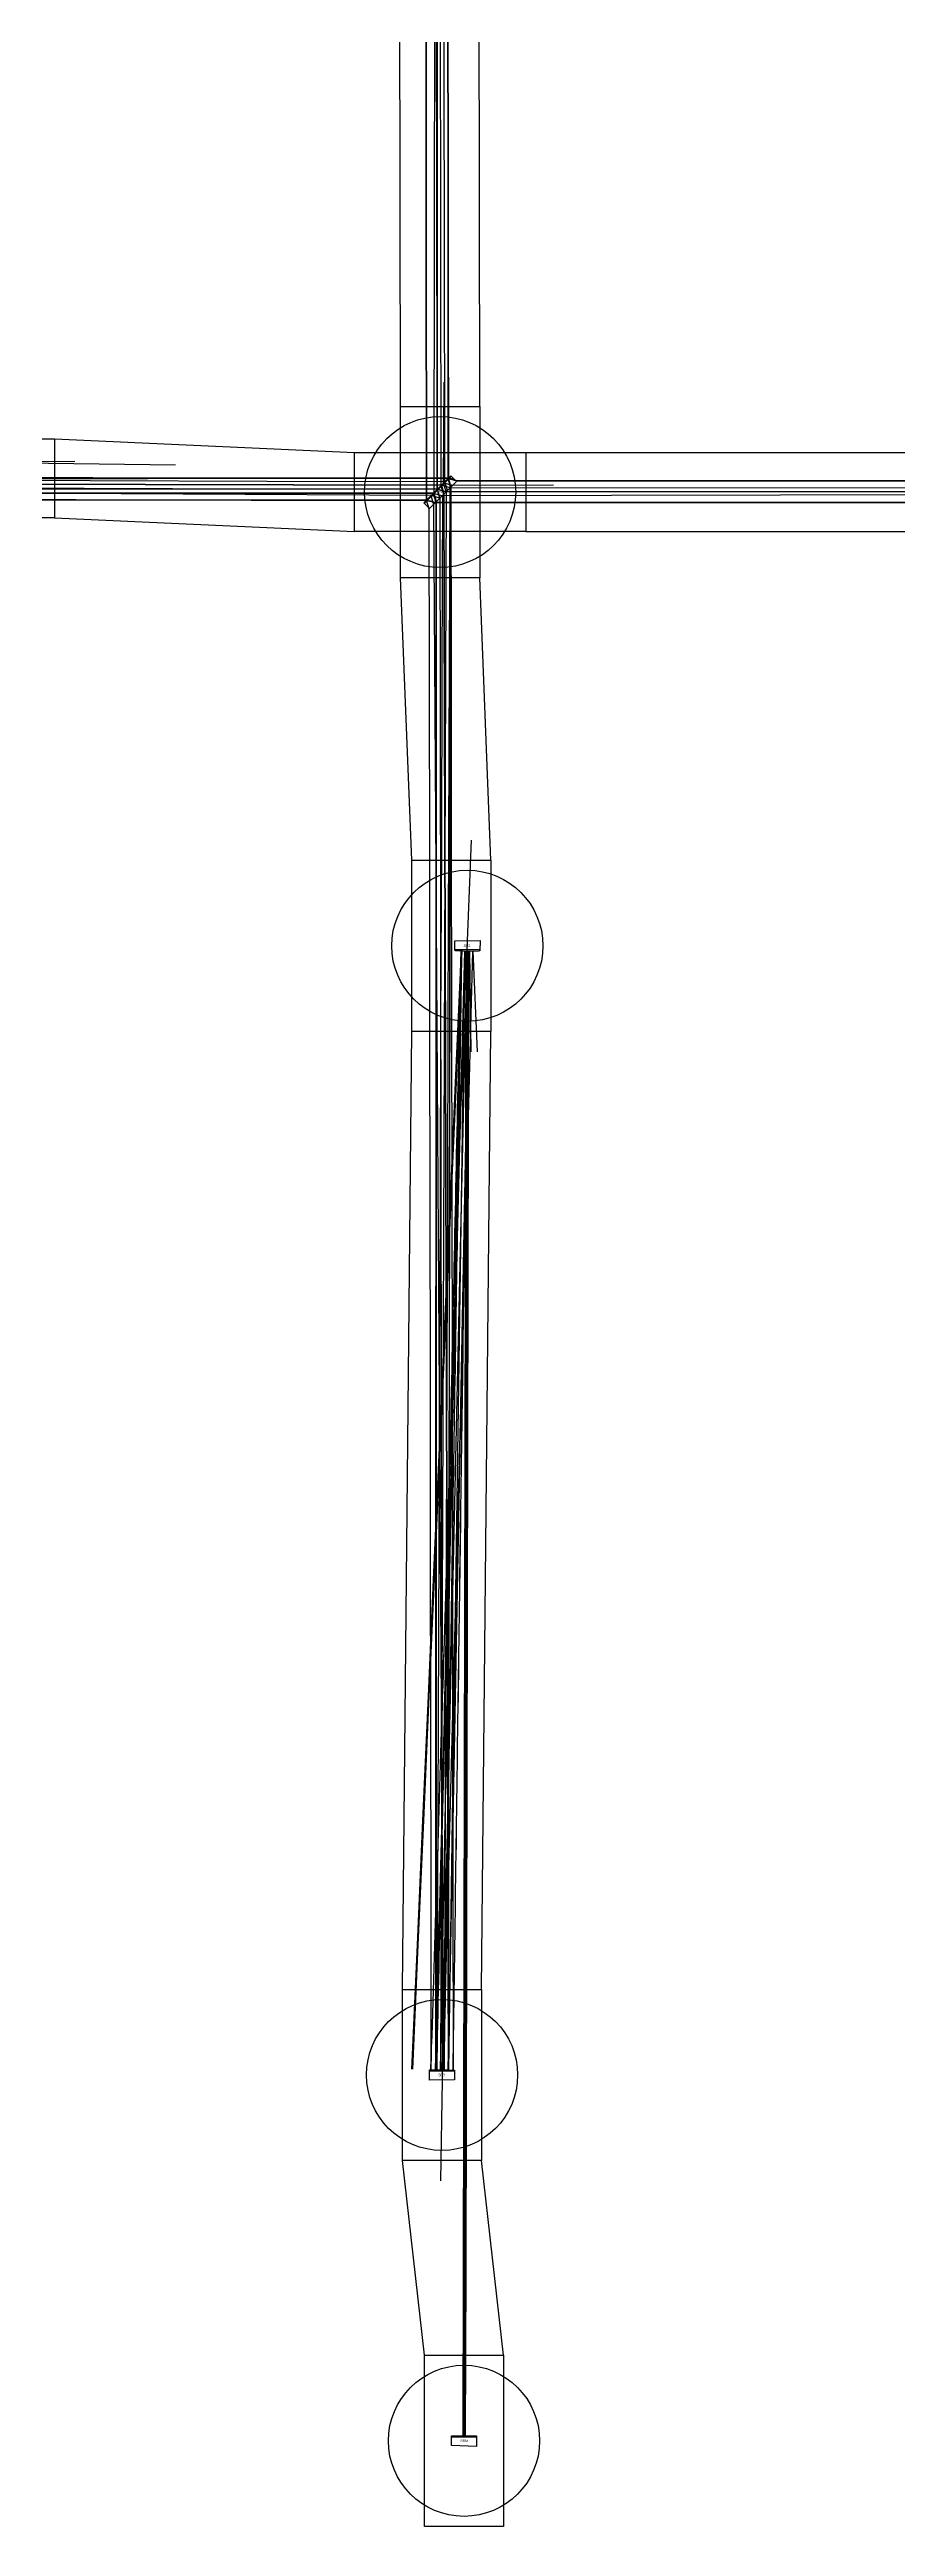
# Model space of a CAD drawing. Header units: millimetres. Extents: x -20362 to 3026657, y -20226 to 3023372.
# Drawn here: x -3848 to 4567, y -20226 to 4366 of the extents above; entities that cross this region are included whole.
import ezdxf

# ---------------------------------------------------------------- set-up
doc = ezdxf.new("R2010")
doc.units = ezdxf.units.MM
for name, color, linetype in [('main_beam', 1, 'Continuous'), ('main_beam_width', 6, 'Continuous'), ('Mirrors', 255, 'Continuous'), ('poxpoy_beam', 5, 'Continuous'), ('poxpoy_beam_width', 4, 'Continuous'), ('stray_beam', 3, 'Continuous'), ('text', 255, 'Continuous'), ('Vacuum', 255, 'Continuous')]:
    doc.layers.add(name, color=color, linetype=linetype)

msp = doc.modelspace()

# ---------------------------------------------------------------- linework, layer by layer
at = {"layer": 'main_beam'}
for p, q in [((0, 0), (-8, 23072)), ((-8, 23072), (0, 0)), ((-8, 23072), (0, 0)), ((-15764, 12), (0, 0)), ((0, 0), (-15764, 12)), ((0, 0), (-15764, 12)), ((0, 0), (-15764, 12)), ((0, 0), (-15764, 12)), ((0, 0), (88, -25)), ((88, -25), (0, 0)), ((0, 0), (25, -88)), ((0, 0), (25, -88)), ((0, 0), (25, -88)), ((88, -25), (0, 0)), ((0, 0), (25, -88)), ((25, -88), (47, -15694)), ((25, -88), (47, -15694)), ((25, -88), (47, -15694)), ((25, -88), (47, -15694)), ((88, -25), (26357, -16)), ((26357, -16), (88, -25)), ((26357, -16), (88, -25)), ((47, -15694), (297, -4585)), ((47, -15694), (297, -4585)), ((47, -15694), (297, -4585)), ((47, -15694), (297, -4585)), ((297, -4585), (265, -19326)), ((297, -4585), (265, -19326)), ((297, -4585), (265, -19326)), ((297, -4585), (265, -19326))]:
    msp.add_line(p, q, dxfattribs=at)
at = {"layer": 'main_beam_width'}
for points in [[(-108, -108), (-109, 2467), (-110, 5043), (-110, 7618), (-111, 10194), (-111, 12770), (-112, 15345), (-112, 17921), (-113, 20496), (-114, 23072)], [(-114, 23072), (-113, 20496), (-112, 17921), (-112, 15345), (-111, 12770), (-111, 10194), (-110, 7619), (-110, 5043), (-109, 2467), (-108, -108)], [(-114, 23072), (-113, 20496), (-112, 17921), (-112, 15345), (-111, 12770), (-111, 10194), (-110, 7619), (-109, 5043), (-109, 2467), (-108, -108)], [(108, 108), (107, 2660), (106, 5211), (105, 7763), (104, 10314), (103, 12866), (102, 15417), (101, 17969), (100, 20520), (98, 23072)], [(98, 23072), (100, 20520), (101, 17969), (102, 15417), (103, 12866), (104, 10314), (105, 7763), (106, 5211), (107, 2660), (108, 108)], [(98, 23072), (99, 20520), (100, 17969), (102, 15417), (103, 12866), (104, 10314), (105, 7763), (106, 5211), (107, 2660), (108, 108)], [(-15765, 122), (-14001, 121), (-12237, 119), (-10474, 117), (-8710, 116), (-6946, 114), (-5183, 113), (-3419, 111), (-1655, 110), (108, 108)], [(108, 108), (-1655, 110), (-3419, 111), (-5183, 113), (-6946, 114), (-8710, 116), (-10474, 117), (-12237, 119), (-14001, 121), (-15765, 122)], [(108, 108), (-1655, 110), (-3419, 111), (-5183, 113), (-6946, 114), (-8710, 116), (-10474, 117), (-12237, 119), (-14001, 120), (-15765, 122)], [(109, 109), (-1655, 110), (-3419, 112), (-5183, 113), (-6946, 115), (-8710, 116), (-10474, 118), (-12237, 119), (-14001, 121), (-15765, 122)], [(108, 108), (-1656, 110), (-3419, 111), (-5183, 113), (-6946, 114), (-8710, 116), (-10474, 117), (-12237, 119), (-14001, 120), (-15765, 122)], [(108, 108), (118, 105), (128, 103), (138, 100), (148, 97), (157, 94), (167, 92), (177, 89), (187, 86), (197, 83)], [(108, 108), (111, 98), (114, 89), (117, 79), (119, 69), (122, 59), (125, 49), (128, 40), (131, 30), (133, 20)], [(197, 83), (187, 86), (177, 89), (167, 91), (157, 94), (148, 97), (138, 100), (128, 103), (118, 105), (108, 108)], [(108, 108), (111, 98), (114, 89), (117, 79), (119, 69), (122, 59), (125, 49), (128, 40), (130, 30), (133, 20)], [(108, 108), (111, 98), (114, 88), (116, 79), (119, 69), (122, 59), (125, 49), (128, 39), (130, 30), (133, 20)], [(197, 83), (187, 86), (177, 89), (168, 92), (158, 95), (148, 97), (138, 100), (128, 103), (118, 106), (109, 109)], [(109, 109), (111, 99), (114, 89), (117, 79), (120, 69), (123, 60), (125, 50), (128, 40), (131, 30), (134, 20)], [(133, 20), (136, -1726), (139, -3472), (141, -5218), (144, -6964), (147, -8711), (149, -10457), (152, -12203), (155, -13949), (157, -15695)], [(133, 20), (136, -1726), (139, -3472), (141, -5218), (144, -6964), (147, -8711), (149, -10457), (152, -12203), (155, -13949), (157, -15695)], [(133, 20), (136, -1726), (138, -3472), (141, -5218), (144, -6965), (146, -8711), (149, -10457), (152, -12203), (154, -13949), (157, -15695)], [(134, 20), (136, -1726), (139, -3472), (142, -5218), (144, -6964), (147, -8710), (150, -10456), (152, -12203), (155, -13949), (158, -15695)], [(26357, 90), (23450, 89), (20544, 88), (17637, 88), (14730, 87), (11824, 86), (8917, 85), (6010, 85), (3104, 84), (197, 83)], [(197, 83), (3103, 84), (6010, 85), (8917, 85), (11824, 86), (14730, 87), (17637, 87), (20544, 88), (23450, 89), (26357, 89)], [(26357, 89), (23450, 89), (20544, 88), (17637, 87), (14730, 86), (11824, 86), (8917, 85), (6010, 84), (3103, 84), (197, 83)], [(-108, -108), (-1847, -107), (-3587, -106), (-5326, -105), (-7066, -103), (-8805, -102), (-10544, -101), (-12284, -100), (-14023, -99), (-15762, -97)], [(-15762, -98), (-14023, -99), (-12284, -100), (-10544, -101), (-8805, -102), (-7066, -104), (-5326, -105), (-3587, -106), (-1848, -107), (-108, -108)], [(-108, -108), (-1848, -107), (-3587, -106), (-5326, -105), (-7066, -104), (-8805, -102), (-10544, -101), (-12284, -100), (-14023, -99), (-15762, -98)], [(-108, -108), (-1848, -107), (-3587, -106), (-5326, -105), (-7066, -104), (-8805, -102), (-10544, -101), (-12284, -100), (-14023, -99), (-15762, -98)], [(-109, -109), (-1848, -107), (-3587, -106), (-5327, -105), (-7066, -104), (-8805, -103), (-10544, -102), (-12284, -100), (-14023, -99), (-15762, -98)], [(-21, -134), (-30, -131), (-40, -128), (-50, -125), (-60, -122), (-70, -120), (-79, -117), (-89, -114), (-99, -111), (-109, -109)], [(-109, -109), (-106, -118), (-103, -128), (-100, -138), (-98, -148), (-95, -157), (-92, -167), (-89, -177), (-87, -187), (-84, -196)], [(-108, -108), (-99, -111), (-89, -114), (-79, -117), (-69, -119), (-59, -122), (-50, -125), (-40, -128), (-30, -130), (-20, -133)], [(-108, -108), (-106, -118), (-103, -128), (-100, -138), (-97, -147), (-94, -157), (-92, -167), (-89, -177), (-86, -186), (-83, -196)], [(-20, -133), (-30, -130), (-40, -128), (-50, -125), (-59, -122), (-69, -119), (-79, -117), (-89, -114), (-98, -111), (-108, -108)], [(-108, -108), (-106, -118), (-103, -128), (-100, -138), (-97, -147), (-94, -157), (-92, -167), (-89, -177), (-86, -186), (-83, -196)], [(-108, -108), (-105, -118), (-103, -128), (-100, -137), (-97, -147), (-94, -157), (-92, -167), (-89, -176), (-86, -186), (-83, -196)], [(-84, -196), (-81, -1918), (-79, -3640), (-77, -5362), (-75, -7084), (-72, -8805), (-70, -10527), (-68, -12249), (-65, -13971), (-63, -15693)], [(-83, -196), (-81, -1918), (-79, -3640), (-77, -5362), (-74, -7083), (-72, -8805), (-70, -10527), (-67, -12249), (-65, -13971), (-63, -15693)], [(-83, -196), (-81, -1918), (-79, -3640), (-77, -5362), (-74, -7083), (-72, -8805), (-70, -10527), (-67, -12249), (-65, -13971), (-63, -15693)], [(-83, -196), (-81, -1918), (-79, -3640), (-76, -5361), (-74, -7083), (-72, -8805), (-70, -10527), (-67, -12249), (-65, -13971), (-63, -15693)], [(26357, -122), (23426, -124), (20495, -125), (17564, -126), (14634, -127), (11703, -129), (8772, -130), (5841, -131), (2910, -132), (-21, -134)], [(-20, -133), (2910, -132), (5841, -131), (8772, -129), (11703, -128), (14634, -127), (17565, -126), (20495, -124), (23426, -123), (26357, -122)], [(26357, -122), (23426, -123), (20495, -124), (17565, -126), (14634, -127), (11703, -128), (8772, -129), (5841, -131), (2911, -132), (-20, -133)], [(-63, -15693), (-59, -15580), (-56, -15468), (-52, -15356), (-49, -15244), (-45, -15132), (-42, -15019), (-38, -14907), (-35, -14795), (-31, -14683), (-28, -14571), (-24, -14458), (-21, -14346), (-17, -14234), (-14, -14122), (-10, -14010), (-7, -13897), (-3, -13785), (0, -13673), (4, -13561), (7, -13449), (11, -13336), (14, -13224), (18, -13112), (21, -13000), (25, -12888), (28, -12775), (32, -12663), (35, -12551), (39, -12439), (42, -12327), (46, -12214), (49, -12102), (53, -11990), (56, -11878), (60, -11766), (63, -11653), (67, -11541), (71, -11429), (74, -11317), (78, -11205), (81, -11092), (85, -10980), (88, -10868), (92, -10756), (95, -10644), (99, -10532), (102, -10419), (106, -10307), (109, -10195), (113, -10083), (116, -9971), (120, -9858), (123, -9746), (127, -9634), (130, -9522), (134, -9410), (137, -9297), (141, -9185), (144, -9073), (148, -8961), (151, -8849), (155, -8736), (158, -8624), (162, -8512), (165, -8400), (169, -8288), (172, -8175), (176, -8063), (179, -7951), (183, -7839), (186, -7727), (190, -7614), (193, -7502), (197, -7390), (200, -7278), (204, -7166), (207, -7053), (211, -6941), (214, -6829), (218, -6717), (221, -6605), (225, -6492), (228, -6380), (232, -6268), (235, -6156), (239, -6044), (242, -5931), (246, -5819), (249, -5707), (253, -5595), (256, -5483), (260, -5370), (263, -5258), (267, -5146), (270, -5034), (274, -4922), (277, -4809), (281, -4697), (285, -4585)], [(-63, -15693), (-59, -15580), (-56, -15468), (-52, -15356), (-49, -15244), (-45, -15132), (-42, -15019), (-38, -14907), (-35, -14795), (-31, -14683), (-28, -14571), (-24, -14458), (-21, -14346), (-17, -14234), (-14, -14122), (-10, -14010), (-7, -13897), (-3, -13785), (0, -13673), (4, -13561), (7, -13449), (11, -13336), (14, -13224), (18, -13112), (21, -13000), (25, -12888), (28, -12775), (32, -12663), (35, -12551), (39, -12439), (42, -12327), (46, -12214), (49, -12102), (53, -11990), (57, -11878), (60, -11766), (64, -11653), (67, -11541), (71, -11429), (74, -11317), (78, -11205), (81, -11092), (85, -10980), (88, -10868), (92, -10756), (95, -10644), (99, -10532), (102, -10419), (106, -10307), (109, -10195), (113, -10083), (116, -9971), (120, -9858), (123, -9746), (127, -9634), (130, -9522), (134, -9410), (137, -9297), (141, -9185), (144, -9073), (148, -8961), (151, -8849), (155, -8736), (158, -8624), (162, -8512), (165, -8400), (169, -8288), (172, -8175), (176, -8063), (179, -7951), (183, -7839), (186, -7727), (190, -7614), (193, -7502), (197, -7390), (200, -7278), (204, -7166), (207, -7053), (211, -6941), (214, -6829), (218, -6717), (221, -6605), (225, -6492), (228, -6380), (232, -6268), (235, -6156), (239, -6044), (242, -5931), (246, -5819), (249, -5707), (253, -5595), (256, -5483), (260, -5370), (263, -5258), (267, -5146), (271, -5034), (274, -4922), (278, -4809), (281, -4697), (285, -4585)], [(-63, -15693), (-60, -15580), (-56, -15468), (-53, -15356), (-49, -15244), (-46, -15132), (-42, -15019), (-39, -14907), (-35, -14795), (-32, -14683), (-28, -14571), (-25, -14458), (-21, -14346), (-18, -14234), (-14, -14122), (-10, -14010), (-7, -13897), (-3, -13785), (0, -13673), (4, -13561), (7, -13449), (11, -13336), (14, -13224), (18, -13112), (21, -13000), (25, -12888), (28, -12775), (32, -12663), (35, -12551), (39, -12439), (42, -12327), (46, -12214), (49, -12102), (53, -11990), (56, -11878), (60, -11766), (63, -11653), (67, -11541), (70, -11429), (74, -11317), (77, -11205), (81, -11092), (84, -10980), (88, -10868), (91, -10756), (95, -10644), (98, -10532), (102, -10419), (105, -10307), (109, -10195), (112, -10083), (116, -9971), (119, -9858), (123, -9746), (126, -9634), (130, -9522), (133, -9410), (137, -9297), (141, -9185), (144, -9073), (148, -8961), (151, -8849), (155, -8736), (158, -8624), (162, -8512), (165, -8400), (169, -8288), (172, -8175), (176, -8063), (179, -7951), (183, -7839), (186, -7727), (190, -7614), (193, -7502), (197, -7390), (200, -7278), (204, -7166), (207, -7053), (211, -6941), (214, -6829), (218, -6717), (221, -6605), (225, -6492), (228, -6380), (232, -6268), (235, -6156), (239, -6044), (242, -5931), (246, -5819), (249, -5707), (253, -5595), (256, -5483), (260, -5370), (263, -5258), (267, -5146), (270, -5034), (274, -4922), (277, -4809), (281, -4697), (284, -4585)], [(-63, -15693), (-59, -15580), (-56, -15468), (-52, -15356), (-49, -15244), (-45, -15132), (-42, -15019), (-38, -14907), (-35, -14795), (-31, -14683), (-28, -14571), (-24, -14458), (-21, -14346), (-17, -14234), (-14, -14122), (-10, -14010), (-7, -13897), (-3, -13785), (0, -13673), (4, -13561), (7, -13449), (11, -13336), (15, -13224), (18, -13112), (22, -13000), (25, -12888), (29, -12775), (32, -12663), (36, -12551), (39, -12439), (43, -12327), (46, -12214), (50, -12102), (53, -11990), (57, -11878), (60, -11766), (64, -11653), (67, -11541), (71, -11429), (74, -11317), (78, -11205), (81, -11092), (85, -10980), (88, -10868), (92, -10756), (95, -10644), (99, -10532), (102, -10419), (106, -10307), (109, -10195), (113, -10083), (116, -9971), (120, -9858), (123, -9746), (127, -9634), (130, -9522), (134, -9410), (137, -9297), (141, -9185), (144, -9073), (148, -8961), (151, -8849), (155, -8736), (158, -8624), (162, -8512), (165, -8400), (169, -8288), (172, -8175), (176, -8063), (179, -7951), (183, -7839), (186, -7727), (190, -7614), (193, -7502), (197, -7390), (200, -7278), (204, -7166), (207, -7053), (211, -6941), (214, -6829), (218, -6717), (221, -6605), (225, -6492), (228, -6380), (232, -6268), (235, -6156), (239, -6044), (242, -5931), (246, -5819), (249, -5707), (253, -5595), (256, -5483), (260, -5370), (263, -5258), (267, -5146), (271, -5034), (274, -4922), (278, -4809), (281, -4697), (285, -4585)], [(157, -15695), (159, -15583), (160, -15470), (162, -15358), (163, -15246), (165, -15134), (167, -15022), (168, -14909), (170, -14797), (171, -14685), (173, -14573), (174, -14460), (176, -14348), (177, -14236), (179, -14124), (180, -14012), (182, -13899), (184, -13787), (185, -13675), (187, -13563), (188, -13451), (190, -13338), (191, -13226), (193, -13114), (194, -13002), (196, -12889), (198, -12777), (199, -12665), (201, -12553), (202, -12441), (204, -12328), (205, -12216), (207, -12104), (208, -11992), (210, -11879), (211, -11767), (213, -11655), (215, -11543), (216, -11431), (218, -11318), (219, -11206), (221, -11094), (222, -10982), (224, -10870), (225, -10757), (227, -10645), (228, -10533), (230, -10421), (232, -10308), (233, -10196), (235, -10084), (236, -9972), (238, -9860), (239, -9747), (241, -9635), (242, -9523), (244, -9411), (245, -9299), (247, -9186), (249, -9074), (250, -8962), (252, -8850), (253, -8737), (255, -8625), (256, -8513), (258, -8401), (259, -8289), (261, -8176), (262, -8064), (264, -7952), (266, -7840), (267, -7727), (269, -7615), (270, -7503), (272, -7391), (273, -7279), (275, -7166), (276, -7054), (278, -6942), (280, -6830), (281, -6718), (283, -6605), (284, -6493), (286, -6381), (287, -6269), (289, -6156), (290, -6044), (292, -5932), (293, -5820), (295, -5708), (297, -5595), (298, -5483), (300, -5371), (301, -5259), (303, -5146), (304, -5034), (306, -4922), (307, -4810), (309, -4698), (310, -4585)], [(157, -15695), (159, -15583), (160, -15470), (162, -15358), (163, -15246), (165, -15134), (167, -15022), (168, -14909), (170, -14797), (171, -14685), (173, -14573), (174, -14460), (176, -14348), (177, -14236), (179, -14124), (180, -14012), (182, -13899), (184, -13787), (185, -13675), (187, -13563), (188, -13451), (190, -13338), (191, -13226), (193, -13114), (194, -13002), (196, -12889), (197, -12777), (199, -12665), (201, -12553), (202, -12441), (204, -12328), (205, -12216), (207, -12104), (208, -11992), (210, -11879), (211, -11767), (213, -11655), (214, -11543), (216, -11431), (218, -11318), (219, -11206), (221, -11094), (222, -10982), (224, -10870), (225, -10757), (227, -10645), (228, -10533), (230, -10421), (232, -10308), (233, -10196), (235, -10084), (236, -9972), (238, -9860), (239, -9747), (241, -9635), (242, -9523), (244, -9411), (245, -9299), (247, -9186), (249, -9074), (250, -8962), (252, -8850), (253, -8737), (255, -8625), (256, -8513), (258, -8401), (259, -8289), (261, -8176), (262, -8064), (264, -7952), (266, -7840), (267, -7727), (269, -7615), (270, -7503), (272, -7391), (273, -7279), (275, -7166), (276, -7054), (278, -6942), (279, -6830), (281, -6718), (283, -6605), (284, -6493), (286, -6381), (287, -6269), (289, -6156), (290, -6044), (292, -5932), (293, -5820), (295, -5708), (297, -5595), (298, -5483), (300, -5371), (301, -5259), (303, -5146), (304, -5034), (306, -4922), (307, -4810), (309, -4698), (310, -4585)], [(157, -15695), (159, -15583), (160, -15470), (162, -15358), (163, -15246), (165, -15134), (166, -15022), (168, -14909), (170, -14797), (171, -14685), (173, -14573), (174, -14460), (176, -14348), (177, -14236), (179, -14124), (180, -14012), (182, -13899), (183, -13787), (185, -13675), (187, -13563), (188, -13451), (190, -13338), (191, -13226), (193, -13114), (194, -13002), (196, -12889), (197, -12777), (199, -12665), (200, -12553), (202, -12441), (204, -12328), (205, -12216), (207, -12104), (208, -11992), (210, -11879), (211, -11767), (213, -11655), (214, -11543), (216, -11431), (218, -11318), (219, -11206), (221, -11094), (222, -10982), (224, -10870), (225, -10757), (227, -10645), (228, -10533), (230, -10421), (231, -10308), (233, -10196), (235, -10084), (236, -9972), (238, -9860), (239, -9747), (241, -9635), (242, -9523), (244, -9411), (245, -9299), (247, -9186), (248, -9074), (250, -8962), (252, -8850), (253, -8737), (255, -8625), (256, -8513), (258, -8401), (259, -8289), (261, -8176), (262, -8064), (264, -7952), (266, -7840), (267, -7727), (269, -7615), (270, -7503), (272, -7391), (273, -7279), (275, -7166), (276, -7054), (278, -6942), (279, -6830), (281, -6718), (283, -6605), (284, -6493), (286, -6381), (287, -6269), (289, -6156), (290, -6044), (292, -5932), (293, -5820), (295, -5708), (297, -5595), (298, -5483), (300, -5371), (301, -5259), (303, -5146), (304, -5034), (306, -4922), (307, -4810), (309, -4698), (310, -4585)], [(158, -15695), (159, -15583), (161, -15470), (162, -15358), (164, -15246), (165, -15134), (167, -15022), (168, -14909), (170, -14797), (172, -14685), (173, -14573), (175, -14460), (176, -14348), (178, -14236), (179, -14124), (181, -14012), (182, -13899), (184, -13787), (185, -13675), (187, -13563), (189, -13451), (190, -13338), (192, -13226), (193, -13114), (195, -13002), (196, -12889), (198, -12777), (199, -12665), (201, -12553), (202, -12441), (204, -12328), (205, -12216), (207, -12104), (209, -11992), (210, -11879), (212, -11767), (213, -11655), (215, -11543), (216, -11431), (218, -11318), (219, -11206), (221, -11094), (222, -10982), (224, -10870), (226, -10757), (227, -10645), (229, -10533), (230, -10421), (232, -10308), (233, -10196), (235, -10084), (236, -9972), (238, -9860), (239, -9747), (241, -9635), (243, -9523), (244, -9411), (246, -9299), (247, -9186), (249, -9074), (250, -8962), (252, -8850), (253, -8737), (255, -8625), (256, -8513), (258, -8401), (260, -8289), (261, -8176), (263, -8064), (264, -7952), (266, -7840), (267, -7727), (269, -7615), (270, -7503), (272, -7391), (273, -7279), (275, -7166), (277, -7054), (278, -6942), (280, -6830), (281, -6718), (283, -6605), (284, -6493), (286, -6381), (287, -6269), (289, -6156), (290, -6044), (292, -5932), (294, -5820), (295, -5708), (297, -5595), (298, -5483), (300, -5371), (301, -5259), (303, -5146), (304, -5034), (306, -4922), (307, -4810), (309, -4698), (311, -4585)], [(285, -4585), (281, -6223), (277, -7861), (274, -9499), (270, -11137), (267, -12775), (263, -14413), (260, -16051), (256, -17688), (252, -19326)], [(284, -4585), (281, -6223), (277, -7861), (274, -9499), (270, -11137), (267, -12775), (263, -14413), (260, -16051), (256, -17688), (252, -19326)], [(285, -4585), (281, -6223), (277, -7861), (274, -9499), (270, -11137), (267, -12775), (263, -14413), (260, -16051), (256, -17688), (252, -19326)], [(285, -4585), (281, -6223), (278, -7861), (274, -9499), (270, -11137), (267, -12775), (263, -14413), (260, -16051), (256, -17688), (253, -19326)], [(310, -4585), (307, -6223), (303, -7861), (300, -9499), (296, -11137), (292, -12775), (289, -14413), (285, -16051), (282, -17689), (278, -19326)], [(310, -4585), (307, -6223), (303, -7861), (300, -9499), (296, -11137), (292, -12775), (289, -14413), (285, -16051), (281, -17689), (278, -19326)], [(311, -4585), (307, -6223), (303, -7861), (300, -9499), (296, -11137), (292, -12775), (289, -14413), (285, -16051), (282, -17689), (278, -19326)], [(310, -4585), (307, -6223), (303, -7861), (300, -9499), (296, -11137), (292, -12775), (289, -14413), (285, -16051), (282, -17689), (278, -19326)]]:
    msp.add_lwpolyline(points, dxfattribs=at)
at = {"layer": 'Mirrors'}
for p, q in [((-134, -134), (134, 134)), ((-129, -140), (140, 129)), ((191, 78), (-78, -191)), ((134, 134), (191, 78)), ((-78, -191), (-134, -134)), ((173, -4581), (174, -4485)), ((423, -4574), (173, -4571)), ((174, -4485), (424, -4480)), ((424, -4480), (423, -4584)), ((-79, -15797), (-78, -15692)), ((-78, -15702), (172, -15705)), ((172, -15695), (171, -15791)), ((171, -15791), (-79, -15797)), ((140, -19422), (140, -19326)), ((140, -19336), (390, -19337)), ((390, -19431), (140, -19422)), ((390, -19327), (390, -19431))]:
    msp.add_line(p, q, dxfattribs=at)
for points in [[(423, -4584), (418, -4584), (414, -4584), (410, -4585), (405, -4585), (401, -4585), (397, -4585), (392, -4585), (388, -4585), (384, -4585), (379, -4585), (375, -4585), (371, -4585), (366, -4585), (362, -4585), (358, -4585), (354, -4585), (349, -4585), (345, -4585), (341, -4585), (336, -4585), (332, -4585), (328, -4585), (323, -4585), (319, -4585), (315, -4585), (310, -4585), (306, -4585), (302, -4585), (297, -4585), (297, -4585), (293, -4585), (289, -4585), (285, -4585), (280, -4585), (276, -4585), (272, -4585), (267, -4585), (263, -4585), (259, -4585), (254, -4584), (250, -4584), (246, -4584), (241, -4584), (237, -4584), (233, -4584), (229, -4584), (224, -4583), (220, -4583), (216, -4583), (211, -4583), (207, -4583), (203, -4583), (198, -4582), (194, -4582), (190, -4582), (185, -4582), (181, -4582), (177, -4581), (173, -4581)], [(-78, -15692), (-73, -15692), (-69, -15692), (-65, -15693), (-61, -15693), (-56, -15693), (-52, -15693), (-48, -15693), (-43, -15693), (-39, -15693), (-35, -15693), (-30, -15693), (-26, -15693), (-22, -15693), (-17, -15693), (-13, -15693), (-9, -15693), (-4, -15693), (0, -15693), (4, -15693), (8, -15694), (13, -15694), (17, -15694), (21, -15694), (26, -15694), (30, -15694), (34, -15694), (39, -15694), (43, -15694), (47, -15694), (47, -15694), (52, -15694), (56, -15694), (60, -15694), (64, -15694), (69, -15694), (73, -15694), (77, -15694), (82, -15694), (86, -15694), (90, -15694), (95, -15694), (99, -15694), (103, -15694), (108, -15695), (112, -15695), (116, -15695), (121, -15695), (125, -15695), (129, -15695), (133, -15695), (138, -15695), (142, -15695), (146, -15695), (151, -15695), (155, -15695), (159, -15695), (164, -15695), (168, -15695), (172, -15695)], [(140, -19326), (145, -19326), (149, -19326), (153, -19326), (158, -19326), (162, -19326), (166, -19326), (170, -19326), (175, -19326), (179, -19326), (183, -19326), (188, -19326), (192, -19326), (196, -19326), (201, -19326), (205, -19326), (209, -19326), (214, -19326), (218, -19326), (222, -19326), (226, -19326), (231, -19326), (235, -19326), (239, -19326), (244, -19326), (248, -19326), (252, -19326), (257, -19326), (261, -19326), (265, -19326), (265, -19326), (270, -19326), (274, -19326), (278, -19326), (283, -19326), (287, -19326), (291, -19327), (295, -19327), (300, -19327), (304, -19327), (308, -19327), (313, -19327), (317, -19327), (321, -19327), (326, -19327), (330, -19327), (334, -19327), (339, -19327), (343, -19327), (347, -19327), (351, -19327), (356, -19327), (360, -19327), (364, -19327), (369, -19327), (373, -19327), (377, -19327), (382, -19327), (386, -19327), (390, -19327)]]:
    msp.add_lwpolyline(points, dxfattribs=at)
at = {"layer": 'poxpoy_beam'}
for p, q in [((-7, 23072), (36, 36)), ((36, 36), (-15764, 72)), ((36, 36), (61, -53)), ((88, -25), (32, -15694)), ((240, -4584), (-251, -15685)), ((32, -15694), (240, -4584))]:
    msp.add_line(p, q, dxfattribs=at)
at = {"layer": 'poxpoy_beam_width'}
for points in [[(-43, 23072), (-38, 20508), (-34, 17944), (-29, 15381), (-25, 12817), (-20, 10253), (-16, 7689), (-11, 5126), (-7, 2562), (-2, -2)], [(28, 23072), (33, 20517), (38, 17961), (43, 15406), (48, 12850), (53, 10295), (58, 7739), (63, 5184), (68, 2628), (73, 73)], [(73, 73), (-1687, 77), (-3446, 82), (-5206, 86), (-6966, 90), (-8726, 94), (-10485, 98), (-12245, 103), (-14005, 107), (-15765, 111)], [(-2, -2), (-1753, 2), (-3505, 6), (-5256, 10), (-7007, 13), (-8759, 17), (-10510, 21), (-12261, 25), (-14013, 29), (-15764, 33)], [(124, 11), (118, -1734), (112, -3479), (106, -5224), (100, -6969), (94, -8714), (87, -10459), (81, -12204), (75, -13949), (69, -15694)], [(73, 73), (76, 63), (79, 53), (81, 44), (84, 34), (87, 24), (90, 14), (93, 4), (95, -5), (98, -15)], [(52, -61), (46, -1798), (40, -3535), (33, -5272), (27, -7009), (21, -8746), (15, -10483), (8, -12220), (2, -13956), (-4, -15693)], [(-2, -2), (1, -12), (4, -22), (6, -31), (9, -41), (12, -51), (15, -61), (17, -71), (20, -80), (23, -90)], [(236, -4584), (181, -5817), (127, -7051), (72, -8284), (18, -9518), (-37, -10751), (-91, -11984), (-146, -13218), (-201, -14451), (-255, -15685)], [(245, -4584), (190, -5818), (135, -7051), (81, -8284), (26, -9518), (-28, -10751), (-83, -11985), (-137, -13218), (-192, -14452), (-247, -15685)], [(-4, -15693), (-2, -15581), (1, -15469), (3, -15357), (5, -15244), (8, -15132), (10, -15020), (13, -14908), (15, -14796), (18, -14683), (20, -14571), (22, -14459), (25, -14347), (27, -14235), (30, -14122), (32, -14010), (35, -13898), (37, -13786), (39, -13673), (42, -13561), (44, -13449), (47, -13337), (49, -13225), (52, -13112), (54, -13000), (56, -12888), (59, -12776), (61, -12663), (64, -12551), (66, -12439), (69, -12327), (71, -12215), (73, -12102), (76, -11990), (78, -11878), (81, -11766), (83, -11654), (86, -11541), (88, -11429), (90, -11317), (93, -11205), (95, -11092), (98, -10980), (100, -10868), (103, -10756), (105, -10644), (107, -10531), (110, -10419), (112, -10307), (115, -10195), (117, -10083), (120, -9970), (122, -9858), (124, -9746), (127, -9634), (129, -9521), (132, -9409), (134, -9297), (137, -9185), (139, -9073), (141, -8960), (144, -8848), (146, -8736), (149, -8624), (151, -8511), (154, -8399), (156, -8287), (158, -8175), (161, -8063), (163, -7950), (166, -7838), (168, -7726), (171, -7614), (173, -7502), (175, -7389), (178, -7277), (180, -7165), (183, -7053), (185, -6940), (188, -6828), (190, -6716), (192, -6604), (195, -6492), (197, -6379), (200, -6267), (202, -6155), (205, -6043), (207, -5930), (209, -5818), (212, -5706), (214, -5594), (217, -5482), (219, -5369), (221, -5257), (224, -5145), (226, -5033), (229, -4921), (231, -4808), (234, -4696), (236, -4584)], [(69, -15694), (71, -15582), (72, -15470), (74, -15358), (76, -15245), (78, -15133), (80, -15021), (81, -14909), (83, -14796), (85, -14684), (87, -14572), (88, -14460), (90, -14348), (92, -14235), (94, -14123), (96, -14011), (97, -13899), (99, -13786), (101, -13674), (103, -13562), (104, -13450), (106, -13337), (108, -13225), (110, -13113), (112, -13001), (113, -12889), (115, -12776), (117, -12664), (119, -12552), (120, -12440), (122, -12327), (124, -12215), (126, -12103), (127, -11991), (129, -11879), (131, -11766), (133, -11654), (135, -11542), (136, -11430), (138, -11317), (140, -11205), (142, -11093), (143, -10981), (145, -10869), (147, -10756), (149, -10644), (151, -10532), (152, -10420), (154, -10307), (156, -10195), (158, -10083), (159, -9971), (161, -9859), (163, -9746), (165, -9634), (167, -9522), (168, -9410), (170, -9297), (172, -9185), (174, -9073), (175, -8961), (177, -8849), (179, -8736), (181, -8624), (183, -8512), (184, -8400), (186, -8287), (188, -8175), (190, -8063), (191, -7951), (193, -7839), (195, -7726), (197, -7614), (199, -7502), (200, -7390), (202, -7277), (204, -7165), (206, -7053), (207, -6941), (209, -6829), (211, -6716), (213, -6604), (215, -6492), (216, -6380), (218, -6267), (220, -6155), (222, -6043), (223, -5931), (225, -5819), (227, -5706), (229, -5594), (230, -5482), (232, -5370), (234, -5257), (236, -5145), (238, -5033), (239, -4921), (241, -4809), (243, -4696), (245, -4584)]]:
    msp.add_lwpolyline(points, dxfattribs=at)
at = {"layer": 'stray_beam'}
for p, q in [((-8, 23072), (-35, -35)), ((-7, 23072), (36, 36)), ((-7, 23072), (36, 36)), ((63, 63), (68, 1063)), ((107, 107), (110, 1107)), ((108, 108), (111, 1108)), ((108, 108), (111, 1108)), ((112, 112), (115, 1112)), ((113, 113), (116, 1113)), ((113, 113), (116, 1113)), ((-4598, 271), (-3598, 278)), ((-4598, 271), (-3598, 278)), ((-4598, 271), (-3598, 278)), ((-4598, 271), (-3598, 278)), ((-4598, 269), (-2598, 243)), ((-15764, 80), (113, 113)), ((-15764, 80), (113, 113)), ((-15764, 80), (112, 112)), ((40, 40), (-15764, 77)), ((36, 36), (-15764, 72)), ((36, 36), (-15764, 72)), ((-63, -63), (-15764, 28)), ((-63, -63), (-15764, 28)), ((-63, -63), (-15764, 28)), ((-63, -63), (-15764, 28)), ((36, 36), (61, -53)), ((36, 36), (61, -53)), ((129, 15), (40, 40)), ((40, 40), (65, -48)), ((88, -25), (63, 63)), ((63, 63), (152, 39)), ((132, 19), (107, 107)), ((107, 107), (183, 86)), ((133, 20), (108, 108)), ((108, 108), (181, 88)), ((133, 20), (108, 108)), ((108, 108), (181, 88)), ((112, 112), (174, 95)), ((112, -15695), (133, 20)), ((112, -15695), (133, 20)), ((112, -15695), (132, 19)), ((113, 113), (172, 97)), ((113, 113), (172, 97)), ((26357, -16), (129, 15)), ((152, 39), (1152, 44)), ((-35, -35), (-15763, -47)), ((-41, -41), (-15763, -52)), ((-41, -41), (-15763, -52)), ((25, -88), (-63, -63)), ((-63, -63), (-38, -151)), ((25, -88), (-63, -63)), ((-63, -63), (-38, -151)), ((25, -88), (-63, -63)), ((-63, -63), (-38, -151)), ((25, -88), (-63, -63)), ((-63, -63), (-38, -151)), ((48, -66), (-41, -41)), ((-41, -41), (-16, -129)), ((48, -66), (-41, -41)), ((-41, -41), (-16, -129)), ((-38, -151), (62, -15694)), ((-38, -151), (62, -15694)), ((-38, -151), (62, -15694)), ((-38, -151), (62, -15694)), ((-35, -35), (-10, -123)), ((-16, -129), (-17, -15693)), ((-16, -129), (-17, -15693)), ((-10, -123), (-12, -15693)), ((88, -25), (32, -15694)), ((88, -25), (32, -15694)), ((26357, -17), (48, -66)), ((26357, -17), (48, -66)), ((61, -53), (107, -15695)), ((61, -53), (107, -15695)), ((65, -48), (112, -15695)), ((299, -4483), (338, -3483)), ((299, -4483), (338, -3483)), ((299, -4483), (338, -3483)), ((299, -4483), (338, -3483)), ((-17, -15693), (274, -4585)), ((-17, -15693), (274, -4585)), ((-12, -15693), (274, -4585)), ((32, -15694), (240, -4584)), ((32, -15694), (240, -4584)), ((62, -15694), (354, -4585)), ((62, -15694), (354, -4585)), ((62, -15694), (354, -4585)), ((62, -15694), (354, -4585)), ((107, -15695), (321, -4585)), ((107, -15695), (321, -4585)), ((274, -4585), (112, -15695)), ((112, -15695), (321, -4585)), ((274, -4585), (112, -15695)), ((274, -4585), (112, -15695)), ((240, -4584), (196, -5583)), ((240, -4584), (196, -5583)), ((297, -4585), (299, -4483)), ((297, -4585), (299, -4483)), ((297, -4585), (299, -4483)), ((297, -4585), (299, -4483)), ((321, -4585), (331, -5585)), ((321, -4585), (332, -5585)), ((321, -4585), (331, -5585)), ((354, -4585), (394, -5585)), ((354, -4585), (394, -5585)), ((354, -4585), (394, -5585)), ((354, -4585), (394, -5585)), ((47, -15694), (47, -15794)), ((47, -15694), (47, -15794)), ((47, -15694), (47, -15794)), ((47, -15694), (47, -15794)), ((47, -15794), (33, -16794)), ((47, -15794), (33, -16794)), ((47, -15794), (33, -16794)), ((47, -15794), (33, -16794))]:
    msp.add_line(p, q, dxfattribs=at)
at = {"layer": 'Vacuum'}
for p, q in [((-364, 822), (-400, 21797)), ((421, 822), (385, 21797)), ((-3798, 502), (-822, 364)), ((878, 364), (25082, 376)), ((-3798, -283), (-822, -421)), ((878, -421), (25082, -409)), ((-254, -3683), (-364, -878)), ((531, -3683), (421, -878)), ((-346, -14894), (-254, -5383)), ((439, -14894), (531, -5383)), ((-127, -18526), (-346, -16594)), ((658, -18526), (439, -16594))]:
    msp.add_line(p, q, dxfattribs=at)
for points in [[(-364, 822), (421, 822), (421, -878), (-364, -878), (-364, 822)], [(-5498, 502), (-3798, 502), (-3798, -283), (-5498, -283), (-5498, 502)], [(-822, 364), (878, 364), (878, -421), (-822, -421), (-822, 364)], [(-254, -3683), (531, -3683), (531, -5383), (-254, -5383), (-254, -3683)], [(-346, -14894), (439, -14894), (439, -16594), (-346, -16594), (-346, -14894)], [(-127, -18526), (658, -18526), (658, -20226), (-127, -20226), (-127, -18526)]]:
    msp.add_lwpolyline(points, dxfattribs=at)
for centre in [(28, -28), (298, -4533), (47, -15744), (265, -19376)]:
    msp.add_circle(centre, 750, dxfattribs=at)

# ---------------------------------------------------------------- texts
at = {"layer": 'text'}
for s, height, p in [('BS:r2 P=1.25E-02 ', 1, (67, 1053)), ('BS:t1 P=3.12E-02 ', 1, (109, 1097)), ('BS:t1 P=3.09E-02 ', 1, (110, 1098)), ('BS:t1 P=6.19E-02 ', 1, (110, 1098)), ('BS:r1 P=3.12E-02 ', 1, (114, 1102)), ('BS:r1 P=3.09E-02 ', 1, (115, 1103)), ('BS:r1 P=6.19E-02 ', 1, (115, 1103)), ('PR2:t1 P=6.21E-02 ', 1, (-3608, 279)), ('PR2:t1 P=6.21E-02 ', 1, (-3608, 279)), ('PR2:t1 P=1.25E-01 ', 1, (-3608, 279)), ('PR2:t1 P=1.25E-01 ', 1, (-3608, 279)), ('PR2:t1 P=2.50E-01 ', 1, (-2608, 245)), ('PR3:r1 P=5.00E+02 ', 1, (-10, 1)), ('ITMY:r2 P=2.49E+02 ', 1, (1, 10)), ('ITMY:t1 P=5.00E+02 ', 1, (1, 10)), ('ITMY:r3 P=1.24E-01 ', 1, (36, 46)), ('ITMY:t2 P=2.48E-01 ', 1, (36, 46)), ('ITMY:t2 P=3.96E-11 ', 1, (36, 46)), ('BS:s1 P=1.25E-01 ', 1, (50, 37)), ('BS:s2 P=2.50E-02 ', 1, (65, 54)), ('PR3:r1 P=6.24E-02 ', 1, (102, 113)), ('PR3:r1 P=6.18E-02 ', 1, (103, 114)), ('PR3:r1 P=1.24E-01 ', 1, (103, 114)), ('BS:s1 P=6.24E-02 ', 1, (109, 97)), ('BS:s1 P=6.18E-02 ', 1, (110, 98)), ('BS:s1 P=1.24E-01 ', 1, (110, 98)), ('SR3:r1 P=6.24E-02 ', 1, (131, 9)), ('SR3:r1 P=6.18E-02 ', 1, (132, 10)), ('SR3:r1 P=1.24E-01 ', 1, (132, 10)), ('ITMX:r1 P=1.25E-01 ', 1, (139, 14)), ('BS:s3 P=6.25E-03 ', 1, (143, 42)), ('BS:s1 P=3.09E-02 ', 1, (163, 100)), ('BS:s1 P=6.19E-02 ', 1, (163, 100)), ('BS:s1 P=3.12E-02 ', 1, (164, 99)), ('BS:s2 P=3.09E-02 ', 1, (172, 91)), ('BS:s2 P=6.19E-02 ', 1, (172, 91)), ('BS:s2 P=3.12E-02 ', 1, (173, 90)), ('BS:t2 P=6.25E-03 ', 1, (1142, 45)), ('BS:s2 P=1.24E-02 ', 1, (-54, -67)), ('BS:s3 P=1.24E-02 ', 1, (-54, -67)), ('BS:s3 P=2.50E-02 ', 1, (-54, -67)), ('BS:s2 P=2.50E-02 ', 1, (-54, -67)), ('BS:s3 P=3.11E-03 ', 1, (-40, -141)), ('BS:s4 P=6.21E-03 ', 1, (-40, -141)), ('BS:s4 P=1.25E-02 ', 1, (-40, -141)), ('BS:s3 P=6.25E-03 ', 1, (-40, -141)), ('ITMY:r1 P=1.25E-01 ', 1, (-34, -25)), ('BS:s1 P=1.24E-01 ', 1, (-31, -44)), ('BS:s1 P=2.48E-01 ', 1, (-31, -44)), ('BS:s2 P=6.19E-02 ', 1, (-18, -119)), ('BS:s2 P=1.24E-01 ', 1, (-18, -119)), ('BS:s1 P=6.25E-02 ', 1, (-12, -114)), ('BS:s1 P=2.49E+02 ', 1, (9, -4)), ('BS:s1 P=5.00E+02 ', 1, (9, -4)), ('BS', 20, (8, -38)), ('BS:s1 P=1.24E+02 ', 1, (23, -78)), ('BS:s2 P=1.24E+02 ', 1, (23, -78)), ('BS:s2 P=2.50E+02 ', 1, (23, -78)), ('BS:s1 P=2.50E+02 ', 1, (23, -78)), ('ITMX:r3 P=1.24E-01 ', 1, (58, -67)), ('ITMX:t2 P=2.48E-01 ', 1, (58, -67)), ('BS:s1 P=6.19E-02 ', 1, (59, -43)), ('BS:s1 P=1.24E-01 ', 1, (59, -43)), ('BS:s1 P=1.98E-11 ', 1, (59, -43)), ('BS:s2 P=6.25E-02 ', 1, (64, -38)), ('BS:s1 P=2.50E+02 ', 1, (79, -21)), ('ITMX:r2 P=2.49E+02 ', 1, (98, -26)), ('ITMX:t1 P=5.00E+02 ', 1, (98, -26)), ('SR2:t1 P=6.21E-02 ', 1, (336, -3493)), ('SR2:t1 P=6.21E-02 ', 1, (336, -3493)), ('SR2:t1 P=1.25E-01 ', 1, (336, -3493)), ('SR2:t1 P=1.25E-01 ', 1, (336, -3493)), ('SR3:r1 P=2.49E-02 ', 1, (239, -4594)), ('SR3:r1 P=5.00E-02 ', 1, (239, -4594)), ('SR3:r1 P=7.98E-12 ', 1, (239, -4594)), ('SR2', 25, (261, -4545)), ('SR3:r1 P=6.19E-02 ', 1, (272, -4595)), ('SR3:r1 P=1.24E-01 ', 1, (272, -4595)), ('SR3:r1 P=6.25E-02 ', 1, (273, -4595)), ('SR3:r1 P=1.24E+02 ', 1, (296, -4595)), ('SR3:r1 P=1.24E+02 ', 1, (296, -4595)), ('SR3:r1 P=2.50E+02 ', 1, (296, -4595)), ('SR3:r1 P=2.50E+02 ', 1, (296, -4595)), ('SR2:s1 P=6.21E-02 ', 1, (298, -4493)), ('SR2:s1 P=6.21E-02 ', 1, (298, -4493)), ('SR2:s1 P=1.25E-01 ', 1, (298, -4493)), ('SR2:s1 P=1.25E-01 ', 1, (298, -4493)), ('SR3:r1 P=6.19E-02 ', 1, (320, -4595)), ('SR3:r1 P=6.24E-02 ', 1, (320, -4595)), ('SR3:r1 P=1.24E-01 ', 1, (320, -4595)), ('SR3:r1 P=3.11E-03 ', 1, (353, -4595)), ('SR3:r1 P=6.21E-03 ', 1, (353, -4595)), ('SR3:r1 P=1.25E-02 ', 1, (353, -4595)), ('SR3:r1 P=6.25E-03 ', 1, (353, -4595)), ('SR2:r1 P=2.48E-02 ', 1, (198, -5573)), ('SR2:r1 P=4.99E-02 ', 1, (198, -5573)), ('SR2:r1 P=6.19E-02 ', 1, (332, -5575)), ('SR2:r1 P=1.24E-01 ', 1, (332, -5575)), ('SR2:r1 P=6.24E-02 ', 1, (332, -5575)), ('SR2:r1 P=3.11E-03 ', 1, (395, -5575)), ('SR2:r1 P=6.21E-03 ', 1, (395, -5575)), ('SR2:r1 P=1.25E-02 ', 1, (395, -5575)), ('SR2:r1 P=6.24E-03 ', 1, (395, -5575)), ('SR2:r1 P=7.97E-12 ', 1, (-250, -15675)), ('BS:r2 P=6.19E-02 ', 1, (-16, -15683)), ('BS:r2 P=1.24E-01 ', 1, (-16, -15683)), ('BS:t1 P=6.25E-02 ', 1, (-11, -15683)), ('SR3', 25, (9, -15756)), ('BS:r1 P=2.49E-02 ', 1, (33, -15684)), ('BS:r1 P=5.00E-02 ', 1, (33, -15684)), ('BS:r1 P=7.98E-12 ', 1, (33, -15684)), ('BS:t1 P=1.24E+02 ', 1, (48, -15684)), ('BS:r2 P=1.24E+02 ', 1, (48, -15684)), ('BS:r2 P=2.50E+02 ', 1, (48, -15684)), ('BS:t1 P=2.50E+02 ', 1, (48, -15684)), ('BS:t2 P=3.11E-03 ', 1, (63, -15684)), ('BS:r3 P=6.21E-03 ', 1, (63, -15684)), ('BS:r3 P=1.25E-02 ', 1, (63, -15684)), ('BS:t2 P=6.25E-03 ', 1, (63, -15684)), ('BS:t1 P=6.19E-02 ', 1, (108, -15685)), ('BS:t1 P=1.24E-01 ', 1, (108, -15685)), ('SR2:r1 P=6.24E-02 ', 1, (113, -15685)), ('BS:r2 P=6.24E-02 ', 1, (112, -15685)), ('SR2:r1 P=6.18E-02 ', 1, (113, -15685)), ('SR2:r1 P=1.24E-01 ', 1, (113, -15685)), ('SR3:s1 P=1.24E-02 ', 1, (48, -15784)), ('SR3:s1 P=1.24E-02 ', 1, (48, -15784)), ('SR3:s1 P=2.50E-02 ', 1, (48, -15784)), ('SR3:s1 P=2.50E-02 ', 1, (48, -15784)), ('SR3:t1 P=1.24E-02 ', 1, (34, -16784)), ('SR3:t1 P=1.24E-02 ', 1, (34, -16784)), ('SR3:t1 P=2.50E-02 ', 1, (34, -16784)), ('SR3:t1 P=2.50E-02 ', 1, (34, -16784)), ('SRM', 25, (228, -19389)), ('SR2:r1 P=1.24E+02 ', 1, (266, -19316)), ('SR2:r1 P=1.24E+02 ', 1, (266, -19316)), ('SR2:r1 P=2.50E+02 ', 1, (266, -19316)), ('SR2:r1 P=2.50E+02 ', 1, (266, -19316))]:
    msp.add_text(s, height=height, dxfattribs=at).set_placement(p)

doc.saveas('drawing.dxf')
